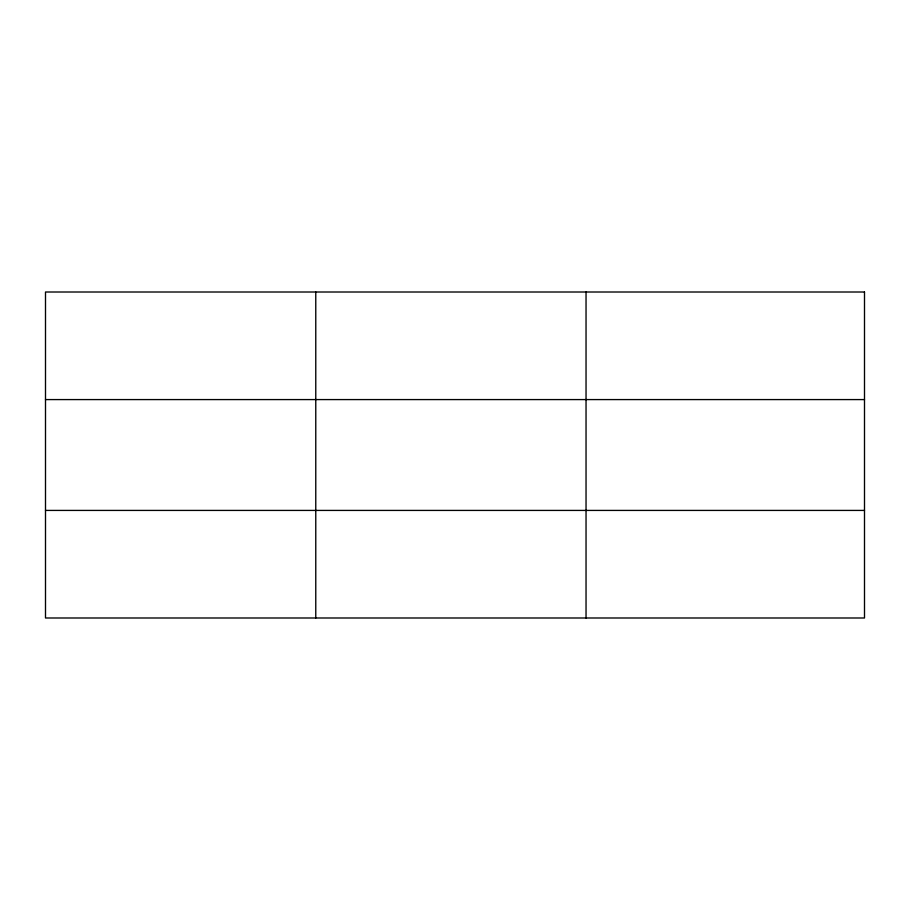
<?xml version="1.0" encoding="UTF-8"?>
<svg xmlns="http://www.w3.org/2000/svg" width="910" height="910" viewBox="0 0 910 910"><rect width="100%" height="100%" fill="white"/><g stroke="black" fill="none" stroke-linecap="round" stroke-linejoin="round"><path stroke-width="1.36" d="M315.77 292.008L315.77 617.992M586.04 292.008L586.04 617.992M45.5 399.581L864.5 399.581M45.5 510.419L864.5 510.419M864.5 292.008L864.5 617.992L45.5 617.992L45.5 292.008L864.5 292.008"/></g></svg>
